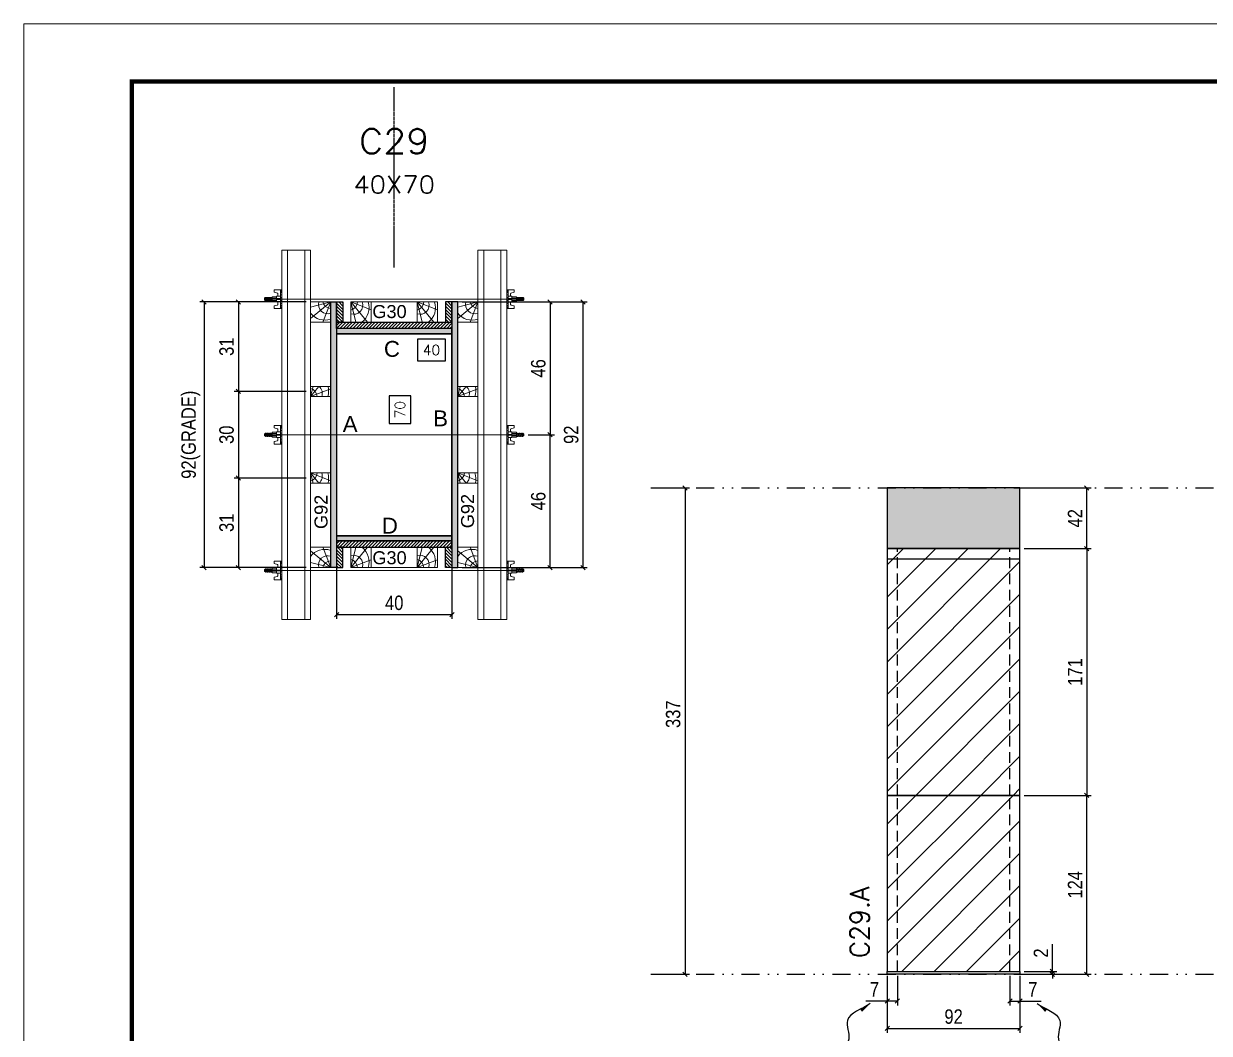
# Model space of a CAD drawing. Extents: x 2949 to 9230, y 1140 to 12527.
# Drawn here: x 7704 to 8526, y 2639 to 3338 of the extents above; entities that cross this region are included whole.
import ezdxf
from ezdxf.enums import TextEntityAlignment as Align

# ---------------------------------------------------------------- set-up
doc = ezdxf.new("R2010")
doc.units = 0
for name, pattern in [('DASHED', [0.75, 0.5, -0.25]), ('DIVIDE2', [0.625, 0.25, -0.125, 0, -0.125, 0, -0.125]), ('HIDDEN', [0.375, 0.25, -0.125])]:
    doc.linetypes.add(name, pattern=pattern)
for name, color, linetype in [('CHAPA', 1, 'Continuous'), ('COTA', 241, 'Continuous'), ('cotas', 4, 'Continuous'), ('MEIO_PONT', 93, 'Continuous'), ('Nível', 160, 'Continuous'), ('Painéis', 200, 'Continuous'), ('SARR_2.2x7', 40, 'Continuous'), ('SARRAFO', 251, 'Continuous'), ('Sarrafo de Pressão', 42, 'HIDDEN'), ('Texto de Titulo', 7, 'Continuous'), ('Texto Qtd Sarr', 242, 'Continuous'), ('TEXTO_GERAL', 7, 'Continuous')]:
    doc.layers.add(name, color=color, linetype=linetype)
for name, color, linetype, lineweight in [('Folhas', 255, 'Continuous', 9), ('Hachura', 251, 'Continuous', 9), ('Madeira', 126, 'Continuous', 18), ('Perfil Metálico', 224, 'Continuous', 18), ('SARRAFO DE PRESSAO', 251, 'DASHED', 9), ('Texto Seção', 7, 'Continuous', 15)]:
    doc.layers.add(name, color=color, linetype=linetype, lineweight=lineweight)
doc.styles.add('ARIAL', font='arial.ttf')
doc.styles.add('COTA TECNICA', font='techl___.ttf', dxfattribs={"height": 10})
doc.styles.add('COTA TECNICA 2X', font='techl___.ttf', dxfattribs={"height": 10})
doc.styles.add('COTA TECNICA-50', font='techl___.ttf', dxfattribs={"height": 10})
doc.styles.add('REGUA-120', font='ROMANS.shx', dxfattribs={"height": 15})
doc.styles.add('ROMANS', font='romans.shx')
doc.styles.add('SANSSERIF', font='sas_____.pfb')
doc.styles.get("Standard").update_dxf_attribs({"font": 'arial.ttf'})
doc.dimstyles.new('COTA PAINEL-50', dxfattribs={"dimtxt": 10, "dimasz": 3, "dimexe": 3, "dimexo": 3, "dimgap": 3, "dimtad": 1, "dimdec": 1, "dimzin": 12, "dimdsep": 46, "dimtxsty": 'COTA TECNICA-50', "dimblk1": 'OBLIQUE', "dimblk2": 'OBLIQUE', "dimsah": 1, "dimcen": 0.9, "dimclrd": 4, "dimclre": 4, "dimclrt": 240, "dimadec": 1, "dimazin": 3, "dimtfac": 1, "dimtdec": 1, "dimtmove": 0, "dimatfit": 3, "dimfxl": 1, "dimtolj": 1, "dimtzin": 12, "dimarcsym": 0})
doc.dimstyles.new('PAINEL', dxfattribs={"dimtxt": 10, "dimasz": 3, "dimexe": 3, "dimexo": 3, "dimgap": 3, "dimtad": 1, "dimdec": 1, "dimzin": 12, "dimdsep": 46, "dimtxsty": 'COTA TECNICA', "dimblk1": 'OBLIQUE', "dimblk2": 'OBLIQUE', "dimsah": 1, "dimcen": 0.9, "dimclrd": 4, "dimclre": 4, "dimclrt": 240, "dimadec": 1, "dimazin": 3, "dimtfac": 1, "dimtdec": 1, "dimtmove": 0, "dimatfit": 3, "dimfxl": 1, "dimtolj": 1, "dimtzin": 12, "dimarcsym": 0})
doc.dimstyles.new('SECAO PILAR', dxfattribs={"dimtxt": 10, "dimasz": 3, "dimexe": 3, "dimexo": 3, "dimgap": 3, "dimtad": 1, "dimdec": 1, "dimlfac": 0.5, "dimzin": 12, "dimdsep": 46, "dimtxsty": 'COTA TECNICA 2X', "dimblk1": 'OBLIQUE', "dimblk2": 'OBLIQUE', "dimsah": 1, "dimcen": 0.9, "dimclrd": 256, "dimclre": 256, "dimclrt": 256, "dimadec": 1, "dimazin": 3, "dimtfac": 1, "dimtdec": 1, "dimtmove": 0, "dimatfit": 3, "dimfxl": 1, "dimtolj": 1, "dimtzin": 12, "dimarcsym": 0})
doc.dimstyles.new('SECÇÃO 2', dxfattribs={"dimtxt": 7, "dimasz": 6, "dimexe": 0.18, "dimexo": 2, "dimgap": -4, "dimtad": 3, "dimdec": 1, "dimlfac": 0.5, "dimzin": 12, "dimdsep": 46, "dimtxsty": 'ROMANS', "dimblk": 'ARCHTICK', "dimcen": 0.09, "dimse1": 1, "dimse2": 1, "dimsd1": 1, "dimsd2": 1, "dimclrd": 180, "dimclre": 5, "dimclrt": 1, "dimadec": 0, "dimazin": 3, "dimtfac": 1, "dimtdec": 1, "dimtofl": 0, "dimtmove": 0, "dimatfit": 3, "dimldrblk": 'ARCHTICK', "dimfxl": 1, "dimtolj": 1, "dimtzin": 0, "dimarcsym": 0})
doc.dimstyles.get("Standard").update_dxf_attribs({"dimtxt": 0.18, "dimasz": 0.18, "dimexe": 0.18, "dimexo": 0.0625, "dimgap": 0.09, "dimtad": 0, "dimtih": 1, "dimtoh": 1, "dimdec": 4, "dimzin": 0, "dimdsep": 46, "dimtxsty": 'Standard', "dimcen": 0.09, "dimadec": 0, "dimazin": 0, "dimtfac": 1, "dimtdec": 4, "dimtofl": 0, "dimtmove": 0, "dimatfit": 3, "dimfxl": 1, "dimtolj": 1, "dimtzin": 0, "dimarcsym": 0})
pattern_1 = [(45, (-121316.967, -21564.895), (-11.2253202, 11.2253202), [])]

# ---------------------------------------------------------------- blocks, each defined once
blk = doc.blocks.new('9999999999')
at = {"layer": 'Folhas'}
blk.add_lwpolyline([(98138.98, 34190.21), (99623.98, 34190.21), (99623.98, 35240.21), (98138.98, 35240.21)], close=True, dxfattribs=at)
at = {"layer": 'Folhas', "color": 30, "const_width": 3}
blk.add_lwpolyline([(98213.98, 34230.21), (99583.98, 34230.21), (99583.98, 35200.21), (98213.98, 35200.21)], close=True, dxfattribs=at)
blk = doc.blocks.new('_Oblique')
at = {"color": 0, "linetype": 'ByBlock', "lineweight": -2}
blk.add_line((-0.5, -0.5), (0.5, 0.5), dxfattribs=at)
blk = doc.blocks.new('*D1964')
at = {"layer": 'cotas', "color": 4, "linetype": 'ByBlock', "lineweight": -2, "transparency": 16777216}
for p, q in [((8141.69, 3016.42), (8165.41, 3016.42)), ((8162.41, 3016.42), (8162.41, 2679.42)), ((8141.69, 2679.42), (8165.41, 2679.42))]:
    blk.add_line(p, q, dxfattribs=at)
at = {"layer": 'Defpoints', "color": 0, "linetype": 'ByBlock', "transparency": 16777216}
for p in [(8138.69, 3016.42), (8138.69, 2679.42), (8162.41, 2679.42)]:
    blk.add_point(p, dxfattribs=at)
at = {"layer": 'cotas', "color": 4, "linetype": 'ByBlock', "lineweight": -2, "transparency": 16777216, "xscale": 3, "yscale": 3, "zscale": 3}
for p, rotation in [((8162.41, 3016.42), 90), ((8162.41, 2679.42), 270)]:
    blk.add_blockref('_Oblique', p, dxfattribs=dict(at, rotation=rotation))
at = {"layer": 'cotas', "color": 240, "linetype": 'ByBlock', "transparency": 16777216, "insert": (8154.19, 2859.64), "char_height": 10, "attachment_point": 5, "rotation": 90, "style": 'COTA TECNICA'}
blk.add_mtext('\\A1;337', dxfattribs=at)
blk = doc.blocks.new('*D1286')
at = {"layer": 'COTA', "color": 180, "lineweight": -2, "transparency": 16777216}
for p, q in [((7972.34, 3080.35), (7957.34, 3080.35)), ((7957.34, 3080.35), (7957.34, 3061.01)), ((7972.34, 3061.01), (7972.34, 3080.35)), ((7957.34, 3061.01), (7972.34, 3061.01))]:
    blk.add_line(p, q, dxfattribs=at)
at = {"layer": 'Defpoints', "color": 0, "transparency": 16777216}
for p in [(7920.83, 3123.31), (7920.83, 2983.31), (7976.34, 2983.31)]:
    blk.add_point(p, dxfattribs=at)
at = {"layer": 'COTA', "color": 1, "transparency": 16777216, "insert": (7964.84, 3070.68), "char_height": 7, "attachment_point": 5, "rotation": 90, "style": 'ROMANS'}
blk.add_mtext('\\A1;70', dxfattribs=at)
blk = doc.blocks.new('_ArchTick')
at = {"color": 0, "linetype": 'ByBlock', "const_width": 0.15}
blk.add_lwpolyline([(-0.5, -0.5), (0.5, 0.5)], dxfattribs=at)
blk = doc.blocks.new('*D1301')
at = {"layer": 'COTA', "lineweight": -2, "transparency": 16777216}
for p, q in [((8007.83, 3145.31), (8094.6, 3145.31)), ((8091.6, 3145.31), (8091.6, 2961.31)), ((8007.83, 2961.31), (8094.6, 2961.31))]:
    blk.add_line(p, q, dxfattribs=at)
at = {"layer": 'Defpoints', "color": 0, "transparency": 16777216}
for p in [(8004.83, 3145.31), (8004.83, 2961.31), (8091.6, 2961.31)]:
    blk.add_point(p, dxfattribs=at)
at = {"layer": 'COTA', "lineweight": -2, "transparency": 16777216, "xscale": 3, "yscale": 3, "zscale": 3}
for p, rotation in [((8091.6, 3145.31), 90), ((8091.6, 2961.31), 270)]:
    blk.add_blockref('_Oblique', p, dxfattribs=dict(at, rotation=rotation))
at = {"layer": 'COTA', "transparency": 16777216, "insert": (8083.52, 3053.31), "char_height": 10, "attachment_point": 5, "rotation": 90, "style": 'COTA TECNICA 2X'}
blk.add_mtext('\\A1;92', dxfattribs=at)
blk = doc.blocks.new('*D1302')
at = {"layer": 'COTA', "lineweight": -2, "transparency": 16777216}
for p, q in [((8041.83, 3145.31), (8071.83, 3145.31)), ((8068.83, 3145.31), (8068.83, 3053.31)), ((8053.63, 3053.31), (8071.83, 3053.31))]:
    blk.add_line(p, q, dxfattribs=at)
at = {"layer": 'Defpoints', "color": 0, "transparency": 16777216}
for p in [(8038.83, 3145.31), (8050.63, 3053.31), (8068.83, 3053.31)]:
    blk.add_point(p, dxfattribs=at)
at = {"layer": 'COTA', "lineweight": -2, "transparency": 16777216, "xscale": 3, "yscale": 3, "zscale": 3}
for p, rotation in [((8068.83, 3145.31), 90), ((8068.83, 3053.31), 270)]:
    blk.add_blockref('_Oblique', p, dxfattribs=dict(at, rotation=rotation))
at = {"layer": 'COTA', "transparency": 16777216, "insert": (8060.73, 3099.31), "char_height": 10, "attachment_point": 5, "rotation": 90, "style": 'COTA TECNICA 2X'}
blk.add_mtext('\\A1;46', dxfattribs=at)
blk = doc.blocks.new('*D1303')
at = {"layer": 'COTA', "lineweight": -2, "transparency": 16777216}
for p, q in [((8053.63, 3053.31), (8071.83, 3053.31)), ((8068.83, 2961.31), (8068.83, 3053.31)), ((8041.83, 2961.31), (8071.83, 2961.31))]:
    blk.add_line(p, q, dxfattribs=at)
at = {"layer": 'Defpoints', "color": 0, "transparency": 16777216}
for p in [(8050.63, 3053.31), (8068.83, 3053.31), (8038.83, 2961.31)]:
    blk.add_point(p, dxfattribs=at)
at = {"layer": 'COTA', "lineweight": -2, "transparency": 16777216, "xscale": 3, "yscale": 3, "zscale": 3}
for p, rotation in [((8068.83, 3053.31), 90), ((8068.83, 2961.31), 270)]:
    blk.add_blockref('_Oblique', p, dxfattribs=dict(at, rotation=rotation))
at = {"layer": 'COTA', "transparency": 16777216, "insert": (8060.73, 3007.31), "char_height": 10, "attachment_point": 5, "rotation": 90, "style": 'COTA TECNICA 2X'}
blk.add_mtext('\\A1;46', dxfattribs=at)
blk = doc.blocks.new('*D1304')
at = {"layer": 'COTA', "color": 180, "lineweight": -2, "transparency": 16777216}
for p, q in [((7996.33, 3119.52), (7977, 3119.52)), ((7977, 3119.52), (7977, 3104.52)), ((7996.33, 3104.52), (7996.33, 3119.52)), ((7977, 3104.52), (7996.33, 3104.52))]:
    blk.add_line(p, q, dxfattribs=at)
at = {"layer": 'Defpoints', "color": 0, "transparency": 16777216}
for p in [(7920.83, 3123.31), (8000.83, 3123.31), (8000.83, 3100.52)]:
    blk.add_point(p, dxfattribs=at)
at = {"layer": 'COTA', "color": 1, "transparency": 16777216, "insert": (7986.66, 3112.02), "char_height": 7, "attachment_point": 5, "style": 'ROMANS'}
blk.add_mtext('\\A1;40', dxfattribs=at)
blk = doc.blocks.new('titulo1')
at = {"layer": 'Defpoints', "color": 252, "linetype": 'HIDDEN', "ltscale": 2}
blk.add_line((0, 0), (0, 125), dxfattribs=at)
at = {"layer": 'Defpoints', "style": 'ROMANS', "oblique": 15}
blk.add_attdef('FOLHA', text='', height=10, dxfattribs=at).set_placement((0, 15.58), align=Align.MIDDLE_CENTER)
at = {"layer": 'Texto Qtd Sarr', "color": 3, "style": 'ROMANS', "oblique": 15}
for tag, height, p in [('TITULO', 17, (0, 71.45)), ('SEÇÃO', 12, (0, 41.55))]:
    blk.add_attdef(tag, text='', height=height, dxfattribs=at).set_placement(p, align=Align.MIDDLE_CENTER)
blk = doc.blocks.new('PONTALETE')
at = {"layer": 'Madeira'}
for q in [(2.71, 7), (7, 5.76), (7, 1.74)]:
    blk.add_line((0, 0), q, dxfattribs=at)
blk.add_lwpolyline([(0, 0), (7, 0), (7, 7), (0, 7)], close=True, dxfattribs=at)
for centre, radius, start, end in [((2.04, 0.06), 6.23, 37.2818, 109.0913), ((1.09, 0.9), 3.19, 343.603, 109.9847), ((-0.21, -0.78), 3.09, 14.6322, 86.0383)]:
    blk.add_arc(centre, radius, start, end, dxfattribs=at)
blk = doc.blocks.new('*D1305')
at = {"layer": 'COTA', "lineweight": -2, "transparency": 16777216}
for p, q in [((7899.83, 3145.31), (7826.05, 3145.31)), ((7829.05, 3145.31), (7829.05, 2961.31)), ((7899.83, 2961.31), (7826.05, 2961.31))]:
    blk.add_line(p, q, dxfattribs=at)
at = {"layer": 'Defpoints', "color": 0, "transparency": 16777216}
for p in [(7902.83, 3145.31), (7829.05, 2961.31), (7902.83, 2961.31)]:
    blk.add_point(p, dxfattribs=at)
at = {"layer": 'COTA', "lineweight": -2, "transparency": 16777216, "xscale": 3, "yscale": 3, "zscale": 3}
for p, rotation in [((7829.05, 3145.31), 90), ((7829.05, 2961.31), 270)]:
    blk.add_blockref('_Oblique', p, dxfattribs=dict(at, rotation=rotation))
at = {"layer": 'COTA', "transparency": 16777216, "insert": (7819.83, 3053.31), "char_height": 10, "attachment_point": 5, "rotation": 90, "style": 'COTA TECNICA 2X'}
blk.add_mtext('\\A1;92(GRADE)', dxfattribs=at)
blk = doc.blocks.new('MEIO PONTALETE')
at = {"layer": 'Madeira'}
for q in [(2.71, 7), (3.5, 2.88), (3.5, 0.87)]:
    blk.add_line((0, 0), q, dxfattribs=at)
blk.add_lwpolyline([(0, 0), (3.5, 0), (3.5, 7), (0, 7)], close=True, dxfattribs=at)
for centre, radius, start, end in [((2.04, 0.06), 6.23, 76.4499, 109.0913), ((1.09, 0.9), 3.19, 40.9063, 109.9847), ((-0.21, -0.78), 3.09, 14.6322, 86.0383)]:
    blk.add_arc(centre, radius, start, end, dxfattribs=at)
blk = doc.blocks.new('*D1306')
at = {"layer": 'COTA', "lineweight": -2, "transparency": 16777216}
for p, q in [((7899.83, 3023.31), (7849.89, 3023.31)), ((7852.89, 3023.31), (7852.89, 2961.31)), ((7899.83, 2961.31), (7849.89, 2961.31))]:
    blk.add_line(p, q, dxfattribs=at)
at = {"layer": 'Defpoints', "color": 0, "transparency": 16777216}
for p in [(7902.83, 3023.31), (7852.89, 2961.31), (7902.83, 2961.31)]:
    blk.add_point(p, dxfattribs=at)
at = {"layer": 'COTA', "lineweight": -2, "transparency": 16777216, "xscale": 3, "yscale": 3, "zscale": 3}
for p, rotation in [((7852.89, 3023.31), 90), ((7852.89, 2961.31), 270)]:
    blk.add_blockref('_Oblique', p, dxfattribs=dict(at, rotation=rotation))
at = {"layer": 'COTA', "transparency": 16777216, "insert": (7844.67, 2992.31), "char_height": 10, "attachment_point": 5, "rotation": 90, "style": 'COTA TECNICA 2X'}
blk.add_mtext('\\A1;31', dxfattribs=at)
blk = doc.blocks.new('C')
at = {"layer": 'Hachura', "color": 0}
for p, q in [((0, 3.22), (0, -3.22)), ((0.45, 3.22), (0, 3.22)), ((0.46, 3.16), (0, 3.16)), ((0.46, 3.05), (0, 3.05)), ((0.46, 2.88), (0, 2.88)), ((0, 2.75), (0, -1.16)), ((0.46, 2.65), (0, 2.65)), ((0.46, 2.23), (0, 2.23)), ((0.46, 1.51), (0, 1.51)), ((0.39, 0.49), (0.17, 0.49)), ((0.45, -3.23), (0.45, 3.22)), ((0.45, 3.22), (2.58, 3.22)), ((1.74, 0.97), (0.45, 0.97)), ((1.45, 0.1), (0.45, 0.1)), ((1.35, 1.94), (1.35, 0.96)), ((2.58, 2.39), (1.47, 2.09)), ((1.74, -0.97), (1.74, 0.97)), ((1.74, 0.97), (1.74, 0.84)), ((1.74, 0.97), (1.74, 0.84)), ((1.74, 0.84), (3.35, 0.84)), ((3.35, 0.45), (1.74, 0.45)), ((2.58, 3.22), (2.58, 2.39)), ((3.32, 0.84), (3.32, -0.84)), ((3.35, 0.84), (3.35, -0.84)), ((3.68, 0.45), (3.35, 0.45)), ((3.84, -0.52), (3.35, 0.45)), ((3.35, 0.06), (3.67, -0.57)), ((3.68, 0.45), (4.16, -0.52)), ((3.72, 0.5), (4.25, -0.57)), ((4.37, -0.55), (3.83, 0.53)), ((4.15, 0.45), (3.93, 0.45)), ((4.42, -0.52), (3.93, 0.45)), ((4.15, 0.45), (4.26, 0.45)), ((4.26, 0.45), (4.74, -0.52)), ((4.3, 0.5), (4.83, -0.57)), ((4.95, -0.55), (4.41, 0.53)), ((4.51, 0.45), (4.84, 0.45)), ((5, -0.52), (4.51, 0.45)), ((4.84, 0.45), (5.32, -0.52)), ((4.88, 0.5), (5.41, -0.57)), ((5.53, -0.55), (4.99, 0.53)), ((5.58, -0.52), (5.09, 0.45)), ((5.42, 0.45), (5.09, 0.45)), ((5.58, -0.52), (5.09, 0.45)), ((5.42, 0.45), (5.74, -0.19)), ((5.46, 0.5), (5.74, -0.07)), ((5.74, 0.19), (5.57, 0.53)), ((5.74, 0.32), (5.68, 0.45)), ((5.68, 0.45), (5.74, 0.45)), ((5.74, 0.45), (5.9, 0.29)), ((5.74, 0.45), (5.74, -0.52)), ((5.9, -0.36), (5.9, 0.29)), ((0.45, 0), (0, 0)), ((0.46, -1.52), (0, -1.52)), ((0.46, -2.23), (0, -2.23)), ((0.46, -2.65), (0, -2.65)), ((0.46, -2.88), (0, -2.88)), ((0.46, -3.05), (0, -3.05)), ((0.46, -3.16), (0, -3.16)), ((0, -3.22), (2.57, -3.22)), ((0.08, -0.48), (0.29, -0.48)), ((0.29, -0.48), (0.4, -0.48)), ((0.45, 0), (0.45, -0.97)), ((0.45, -0.16), (1.45, -0.16)), ((0.45, -0.65), (0.45, -0.32)), ((0.45, -3.23), (0.45, -0.65)), ((0.45, -0.97), (1.74, -0.97)), ((1.35, -1.94), (1.35, -0.97)), ((2.58, -2.39), (1.47, -2.1)), ((3.35, -0.32), (1.74, -0.32)), ((3.35, -0.84), (1.74, -0.84)), ((2.58, -3.23), (2.58, -2.39)), ((3.35, -0.07), (3.58, -0.52)), ((3.35, -0.52), (3.58, -0.52)), ((3.84, -0.52), (4.16, -0.52)), ((4.42, -0.52), (4.74, -0.52)), ((4.63, -0.52), (4.74, -0.52)), ((5, -0.52), (5.32, -0.52)), ((5.58, -0.52), (5.74, -0.52)), ((5.74, -0.52), (5.9, -0.36)), ((5.74, -0.52), (5.74, -0.52))]:
    blk.add_line(p, q, dxfattribs=at)
for centre, radius, start, end in [((1.52, 1.94), 0.161, 104.7436, 180), ((1.44, -0.03), 0.129, 272.695, 87.305), ((3.81, 0.39), 0.143, 25.5688, 154.4312), ((4.39, 0.39), 0.143, 25.5688, 154.4312), ((4.97, 0.39), 0.143, 25.5688, 154.4312), ((5.55, 0.39), 0.143, 25.5688, 154.4312), ((0.17, -0.37), 0.174, 221.744, 317.8592), ((1.52, -1.94), 0.161, 180, 255.2564), ((3.71, -0.4), 0.174, 222.1408, 318.256), ((4.29, -0.4), 0.174, 222.1408, 318.256), ((4.87, -0.4), 0.174, 222.1408, 318.256), ((5.45, -0.4), 0.174, 222.1408, 318.256), ((5.61, -0.4), 0.174, 317.8592, 318.256)]:
    blk.add_arc(centre, radius, start, end, dxfattribs=at)
blk = doc.blocks.new('*D1307')
at = {"layer": 'COTA', "lineweight": -2, "transparency": 16777216}
for p, q in [((7899.83, 3145.31), (7849.89, 3145.31)), ((7852.89, 3145.31), (7852.89, 3083.31)), ((7899.83, 3083.31), (7849.89, 3083.31))]:
    blk.add_line(p, q, dxfattribs=at)
at = {"layer": 'Defpoints', "color": 0, "transparency": 16777216}
for p in [(7902.83, 3145.31), (7852.89, 3083.31), (7902.83, 3083.31)]:
    blk.add_point(p, dxfattribs=at)
at = {"layer": 'COTA', "lineweight": -2, "transparency": 16777216, "xscale": 3, "yscale": 3, "zscale": 3}
for p, rotation in [((7852.89, 3145.31), 90), ((7852.89, 3083.31), 270)]:
    blk.add_blockref('_Oblique', p, dxfattribs=dict(at, rotation=rotation))
at = {"layer": 'COTA', "transparency": 16777216, "insert": (7844.67, 3114.31), "char_height": 10, "attachment_point": 5, "rotation": 90, "style": 'COTA TECNICA 2X'}
blk.add_mtext('\\A1;31', dxfattribs=at)
blk = doc.blocks.new('*D1308')
at = {"layer": 'COTA', "lineweight": -2, "transparency": 16777216}
for p, q in [((7899.83, 3083.31), (7849.89, 3083.31)), ((7852.89, 3083.31), (7852.89, 3023.31)), ((7899.83, 3023.31), (7849.89, 3023.31))]:
    blk.add_line(p, q, dxfattribs=at)
at = {"layer": 'Defpoints', "color": 0, "transparency": 16777216}
for p in [(7902.83, 3083.31), (7852.89, 3023.31), (7902.83, 3023.31)]:
    blk.add_point(p, dxfattribs=at)
at = {"layer": 'COTA', "lineweight": -2, "transparency": 16777216, "xscale": 3, "yscale": 3, "zscale": 3}
for p, rotation in [((7852.89, 3083.31), 90), ((7852.89, 3023.31), 270)]:
    blk.add_blockref('_Oblique', p, dxfattribs=dict(at, rotation=rotation))
at = {"layer": 'COTA', "transparency": 16777216, "insert": (7844.67, 3053.31), "char_height": 10, "attachment_point": 5, "rotation": 90, "style": 'COTA TECNICA 2X'}
blk.add_mtext('\\A1;30', dxfattribs=at)
blk = doc.blocks.new('*D1968')
at = {"layer": 'COTA', "lineweight": -2, "transparency": 16777216}
for p, q in [((7920.83, 2976.71), (7920.83, 2925.67)), ((8000.83, 2976.71), (8000.83, 2925.67)), ((7920.83, 2928.67), (8000.83, 2928.67))]:
    blk.add_line(p, q, dxfattribs=at)
at = {"layer": 'Defpoints', "color": 0, "transparency": 16777216}
for p in [(7920.83, 2979.71), (8000.83, 2979.71), (8000.83, 2928.67)]:
    blk.add_point(p, dxfattribs=at)
at = {"layer": 'COTA', "lineweight": -2, "transparency": 16777216, "xscale": 3, "yscale": 3, "zscale": 3, "rotation": 180}
blk.add_blockref('_Oblique', (7920.83, 2928.67), dxfattribs=at)
at = {"layer": 'COTA', "lineweight": -2, "transparency": 16777216, "xscale": 3, "yscale": 3, "zscale": 3}
blk.add_blockref('_Oblique', (8000.83, 2928.67), dxfattribs=at)
at = {"layer": 'COTA', "transparency": 16777216, "insert": (7960.83, 2936.78), "char_height": 10, "attachment_point": 5, "style": 'COTA TECNICA 2X'}
blk.add_mtext('\\A1;40', dxfattribs=at)
blk = doc.blocks.new('*D1554')
at = {"layer": 'COTA', "color": 4, "lineweight": -2, "transparency": 16777216}
for p, q in [((8302.54, 2678.42), (8302.54, 2638.96)), ((8394.54, 2678.42), (8394.54, 2638.96)), ((8302.54, 2641.96), (8394.54, 2641.96))]:
    blk.add_line(p, q, dxfattribs=at)
at = {"layer": 'Defpoints', "color": 0, "transparency": 16777216}
for p in [(8302.54, 2681.42), (8394.54, 2681.42), (8394.54, 2641.96)]:
    blk.add_point(p, dxfattribs=at)
at = {"layer": 'COTA', "color": 4, "lineweight": -2, "transparency": 16777216, "xscale": 3, "yscale": 3, "zscale": 3, "rotation": 180}
blk.add_blockref('_Oblique', (8302.54, 2641.96), dxfattribs=at)
at = {"layer": 'COTA', "color": 4, "lineweight": -2, "transparency": 16777216, "xscale": 3, "yscale": 3, "zscale": 3}
blk.add_blockref('_Oblique', (8394.54, 2641.96), dxfattribs=at)
at = {"layer": 'COTA', "color": 240, "transparency": 16777216, "insert": (8348.54, 2650.05), "char_height": 10, "attachment_point": 5, "style": 'COTA TECNICA'}
blk.add_mtext('\\A1;92', dxfattribs=at)
blk = doc.blocks.new('*D1555')
at = {"layer": 'COTA', "color": 4, "lineweight": -2, "transparency": 16777216}
for p, q in [((8397.54, 3016.42), (8443.78, 3016.42)), ((8440.78, 2974.42), (8440.78, 3016.42)), ((8397.54, 2974.42), (8443.78, 2974.42))]:
    blk.add_line(p, q, dxfattribs=at)
at = {"layer": 'Defpoints', "color": 0, "transparency": 16777216}
for p in [(8394.54, 3016.42), (8440.78, 3016.42), (8394.54, 2974.42)]:
    blk.add_point(p, dxfattribs=at)
at = {"layer": 'COTA', "color": 4, "lineweight": -2, "transparency": 16777216, "xscale": 3, "yscale": 3, "zscale": 3}
for p, rotation in [((8440.78, 3016.42), 90), ((8440.78, 2974.42), 270)]:
    blk.add_blockref('_Oblique', p, dxfattribs=dict(at, rotation=rotation))
at = {"layer": 'COTA', "color": 240, "transparency": 16777216, "insert": (8432.71, 2995.42), "char_height": 10, "attachment_point": 5, "rotation": 90, "style": 'COTA TECNICA'}
blk.add_mtext('\\A1;42', dxfattribs=at)
blk = doc.blocks.new('*D1556')
at = {"layer": 'COTA', "color": 4, "lineweight": -2, "transparency": 16777216}
for p, q in [((8302.54, 2676.42), (8302.54, 2657.91)), ((8309.54, 2678.42), (8309.54, 2657.91)), ((8302.54, 2660.91), (8287.81, 2660.91)), ((8309.54, 2660.91), (8302.54, 2660.91))]:
    blk.add_line(p, q, dxfattribs=at)
at = {"layer": 'Defpoints', "color": 0, "transparency": 16777216}
for p in [(8302.54, 2679.42), (8309.54, 2681.42), (8302.54, 2660.91)]:
    blk.add_point(p, dxfattribs=at)
at = {"layer": 'COTA', "color": 4, "lineweight": -2, "transparency": 16777216, "xscale": 3, "yscale": 3, "zscale": 3, "rotation": 180}
blk.add_blockref('_Oblique', (8302.54, 2660.91), dxfattribs=at)
at = {"layer": 'COTA', "color": 4, "lineweight": -2, "transparency": 16777216, "xscale": 3, "yscale": 3, "zscale": 3}
blk.add_blockref('_Oblique', (8309.54, 2660.91), dxfattribs=at)
at = {"layer": 'COTA', "color": 240, "transparency": 16777216, "insert": (8293.68, 2668.98), "char_height": 10, "attachment_point": 5, "style": 'COTA TECNICA-50'}
blk.add_mtext('\\A1;7', dxfattribs=at)
blk = doc.blocks.new('*D1557')
at = {"layer": 'COTA', "color": 4, "lineweight": -2, "transparency": 16777216}
for p, q in [((8387.54, 2678.42), (8387.54, 2657.91)), ((8394.54, 2676.42), (8394.54, 2657.91)), ((8387.54, 2660.91), (8394.54, 2660.91)), ((8394.54, 2660.91), (8409.27, 2660.91))]:
    blk.add_line(p, q, dxfattribs=at)
at = {"layer": 'Defpoints', "color": 0, "transparency": 16777216}
for p in [(8387.54, 2681.42), (8394.54, 2679.42), (8394.54, 2660.91)]:
    blk.add_point(p, dxfattribs=at)
at = {"layer": 'COTA', "color": 4, "lineweight": -2, "transparency": 16777216, "xscale": 3, "yscale": 3, "zscale": 3, "rotation": 180}
blk.add_blockref('_Oblique', (8387.54, 2660.91), dxfattribs=at)
at = {"layer": 'COTA', "color": 4, "lineweight": -2, "transparency": 16777216, "xscale": 3, "yscale": 3, "zscale": 3}
blk.add_blockref('_Oblique', (8394.54, 2660.91), dxfattribs=at)
at = {"layer": 'COTA', "color": 240, "transparency": 16777216, "insert": (8403.41, 2668.98), "char_height": 10, "attachment_point": 5, "style": 'COTA TECNICA-50'}
blk.add_mtext('\\A1;7', dxfattribs=at)
blk = doc.blocks.new('*D1558')
at = {"layer": 'COTA', "color": 4, "lineweight": -2, "transparency": 16777216}
for p, q in [((8397.54, 2803.42), (8443.78, 2803.42)), ((8440.78, 2679.42), (8440.78, 2803.42)), ((8397.54, 2679.42), (8443.78, 2679.42))]:
    blk.add_line(p, q, dxfattribs=at)
at = {"layer": 'Defpoints', "color": 0, "transparency": 16777216}
for p in [(8394.54, 2803.42), (8440.78, 2803.42), (8394.54, 2679.42)]:
    blk.add_point(p, dxfattribs=at)
at = {"layer": 'COTA', "color": 4, "lineweight": -2, "transparency": 16777216, "xscale": 3, "yscale": 3, "zscale": 3}
for p, rotation in [((8440.78, 2803.42), 90), ((8440.78, 2679.42), 270)]:
    blk.add_blockref('_Oblique', p, dxfattribs=dict(at, rotation=rotation))
at = {"layer": 'COTA', "color": 240, "transparency": 16777216, "insert": (8432.71, 2741.42), "char_height": 10, "attachment_point": 5, "rotation": 90, "style": 'COTA TECNICA-50'}
blk.add_mtext('\\A1;124', dxfattribs=at)
blk = doc.blocks.new('*D1559')
at = {"layer": 'COTA', "color": 4, "lineweight": -2, "transparency": 16777216}
for p, q in [((8417.07, 2681.42), (8417.07, 2700.22)), ((8397.54, 2681.42), (8420.07, 2681.42)), ((8397.54, 2679.42), (8420.07, 2679.42)), ((8417.07, 2679.42), (8417.07, 2681.42)), ((8417.07, 2679.42), (8417.07, 2676.42))]:
    blk.add_line(p, q, dxfattribs=at)
at = {"layer": 'Defpoints', "color": 0, "transparency": 16777216}
for p in [(8394.54, 2681.42), (8394.54, 2679.42), (8417.07, 2679.42)]:
    blk.add_point(p, dxfattribs=at)
at = {"layer": 'COTA', "color": 4, "lineweight": -2, "transparency": 16777216, "xscale": 3, "yscale": 3, "zscale": 3}
for p, rotation in [((8417.07, 2681.42), 270), ((8417.07, 2679.42), 90)]:
    blk.add_blockref('_Oblique', p, dxfattribs=dict(at, rotation=rotation))
at = {"layer": 'COTA', "color": 240, "transparency": 16777216, "insert": (8409.07, 2694.16), "char_height": 10, "attachment_point": 5, "rotation": 90, "style": 'COTA TECNICA-50'}
blk.add_mtext('\\A1;2', dxfattribs=at)
blk = doc.blocks.new('*D1560')
at = {"layer": 'COTA', "color": 4, "linetype": 'ByBlock', "lineweight": -2, "transparency": 16777216}
for p, q in [((8397.54, 2974.42), (8443.78, 2974.42)), ((8440.78, 2974.42), (8440.78, 2803.42)), ((8397.54, 2803.42), (8443.78, 2803.42))]:
    blk.add_line(p, q, dxfattribs=at)
at = {"layer": 'Defpoints', "color": 0, "linetype": 'ByBlock', "transparency": 16777216}
for p in [(8394.54, 2974.42), (8394.54, 2803.42), (8440.78, 2803.42)]:
    blk.add_point(p, dxfattribs=at)
at = {"layer": 'COTA', "color": 4, "linetype": 'ByBlock', "lineweight": -2, "transparency": 16777216, "xscale": 3, "yscale": 3, "zscale": 3}
for p, rotation in [((8440.78, 2974.42), 90), ((8440.78, 2803.42), 270)]:
    blk.add_blockref('_Oblique', p, dxfattribs=dict(at, rotation=rotation))
at = {"layer": 'COTA', "color": 240, "linetype": 'ByBlock', "transparency": 16777216, "insert": (8432.71, 2888.92), "char_height": 10, "attachment_point": 5, "rotation": 90, "style": 'COTA TECNICA'}
blk.add_mtext('\\A1;171', dxfattribs=at)

msp = doc.modelspace()

# ---------------------------------------------------------------- hatches: boundary and pattern name
at = {"layer": 'COTA', "linetype": 'ByBlock'}
h = msp.add_hatch(dxfattribs=at)
h.set_pattern_fill('AR-CONC', color=256, scale=0.03)
h.set_pattern_definition([(50, (-121316.9665, -21604.8954), (5.46554007, -0.47817257), [0.5715, -6.2865]), (355, (-121316.9665, -21604.8954), (-1.05730264, 5.73170536), [0.4572, -5.02921753]), (100.4514447, (-121316.511, -21604.935), (4.40823741, 5.25353256), [0.48570026, -5.34270734]), (46.1842, (-121316.9665, -21603.3714), (8.13237123, -1.26126984), [0.85725, -9.42975]), (96.6355576, (-121316.289, -21603.4765), (7.122124, 7.42278374), [0.7285507, -8.01406824]), (351.184151, (-121316.9665, -21603.371), (7.122124, 7.42278374), [0.685799, -7.54379196]), (21, (-121316.2045, -21603.7524), (4.54843174, -3.06795595), [0.5715, -6.2865]), (326, (-121316.2045, -21603.7524), (1.85406085, 5.52563898), [0.4572, -5.0292]), (71.451445, (-121315.8255, -21604.008), (6.40249258, 2.45768307), [0.48570026, -5.34269813]), (37.5, (-121316.9665, -21604.8954), (0.092658098, 2.536651166), [0, -4.96824, 0, -5.1054, 0, -5.04825]), (7.5, (-121316.9665, -21604.8954), (2.004589875, 3.005417245), [0, -2.91084, 0, -4.85394, 0, -1.92405]), (327.5, (-121318.6658, -21604.8954), (4.067717855, -0.17186232), [0, -1.905, 0, -5.9436, 0, -7.8867]), (317.5, (-121319.4278, -21604.8954), (4.44387544, 0.76279473), [0, -2.4765, 0, -3.94716, 0, -5.6007])])
h.paths.add_polyline_path([(8394.54, 3016.42), (8302.54, 3016.42), (8302.54, 2974.42), (8394.54, 2974.42)])
h.paths.add_polyline_path([(8657.51, 3016.42), (8565.51, 3016.42), (8565.51, 2974.42), (8657.51, 2974.42)])
at = {"layer": 'Hachura'}
h = msp.add_hatch(color=256, dxfattribs=at)
h.dxf.hatch_style = 1
h.paths.add_polyline_path([(7920.83, 2961.31), (7916.83, 2961.31), (7916.83, 3145.31), (7920.83, 3145.31)])
h = msp.add_hatch(color=256, dxfattribs=at)
h.dxf.hatch_style = 1
h.paths.add_polyline_path([(7920.83, 2961.31), (7916.83, 2961.31), (7916.83, 3145.31), (7920.83, 3145.31)])
h = msp.add_hatch(dxfattribs=at)
h.set_pattern_fill('ANSI31', color=256, scale=0.5, angle=90, style=0)
h.set_pattern_definition([(135, (-14970.5793, 12269.2637), (-1.12253202, -1.12253202), [])])
h.paths.add_polyline_path([(7920.83, 3131.31), (7925.23, 3131.31), (7925.23, 3145.31), (7920.83, 3145.31)])
h = msp.add_hatch(dxfattribs=at)
h.set_pattern_fill('ANSI31', color=256, scale=0.5, angle=90, style=0)
h.set_pattern_definition([(135, (-14928.5793, 12269.2637), (-1.12253202, -1.12253202), [])])
h.paths.add_polyline_path([(8000.83, 3131.31), (7996.43, 3131.31), (7996.43, 3145.31), (8000.83, 3145.31)])
h = msp.add_hatch(color=256, dxfattribs=at)
h.dxf.hatch_style = 1
h.paths.add_polyline_path([(8000.83, 2961.31), (8004.83, 2961.31), (8004.83, 3145.31), (8000.83, 3145.31)])
h = msp.add_hatch(color=256, dxfattribs=at)
h.dxf.hatch_style = 1
h.paths.add_polyline_path([(8000.83, 2961.31), (8004.83, 2961.31), (8004.83, 3145.31), (8000.83, 3145.31)])
h = msp.add_hatch(dxfattribs=at)
h.set_pattern_fill('ANSI31', color=256, scale=0.5, style=0)
h.set_pattern_definition([(45, (17094.7807, 26056.32), (-1.12253202, 1.12253202), [])])
h.paths.add_polyline_path([(8000.83, 3126.91), (8000.83, 3131.31), (7920.83, 3131.31), (7920.83, 3126.91)])
h = msp.add_hatch(color=256, dxfattribs=at)
h.dxf.hatch_style = 1
h.paths.add_polyline_path([(7920.83, 3126.91), (7920.83, 3123.31), (8000.83, 3123.31), (8000.83, 3126.91)])
h = msp.add_hatch(color=256, dxfattribs=at)
h.dxf.hatch_style = 1
h.paths.add_polyline_path([(7920.83, 3126.91), (7920.83, 3123.31), (8000.83, 3123.31), (8000.83, 3126.91)])
h = msp.add_hatch(color=256, dxfattribs=at)
h.dxf.hatch_style = 1
h.paths.add_polyline_path([(7920.83, 2983.31), (7920.83, 2979.71), (8000.83, 2979.71), (8000.83, 2983.31)])
h = msp.add_hatch(color=256, dxfattribs=at)
h.dxf.hatch_style = 1
h.paths.add_polyline_path([(7920.83, 2983.31), (7920.83, 2979.71), (8000.83, 2979.71), (8000.83, 2983.31)])
h = msp.add_hatch(dxfattribs=at)
h.set_pattern_fill('ANSI31', color=256, scale=0.5, style=0)
h.set_pattern_definition([(45, (17094.7807, 26082.32), (-1.12253202, 1.12253202), [])])
h.paths.add_polyline_path([(8000.83, 2979.71), (8000.83, 2975.31), (7920.83, 2975.31), (7920.83, 2979.71)])
h = msp.add_hatch(dxfattribs=at)
h.set_pattern_fill('ANSI31', color=256, scale=0.5, angle=90, style=0)
h.set_pattern_definition([(135, (-14970.5793, 12464.2637), (-1.12253202, -1.12253202), [])])
h.paths.add_polyline_path([(7920.83, 2975.31), (7925.23, 2975.31), (7925.23, 2961.31), (7920.83, 2961.31)])
h = msp.add_hatch(dxfattribs=at)
h.set_pattern_fill('ANSI31', color=256, scale=0.5, angle=90, style=0)
h.set_pattern_definition([(135, (-14928.5793, 12464.2637), (-1.12253202, -1.12253202), [])])
h.paths.add_polyline_path([(8000.83, 2975.31), (7996.43, 2975.31), (7996.43, 2961.31), (8000.83, 2961.31)])
at = {"layer": 'Hachura', "linetype": 'ByBlock'}
h = msp.add_hatch(dxfattribs=at)
h.set_pattern_fill('ANSI31', color=256, scale=5)
h.set_pattern_definition(pattern_1)
h.paths.add_polyline_path([(8302.54, 2803.42), (8394.54, 2803.42), (8394.54, 2974.42), (8302.54, 2974.42)])
h = msp.add_hatch(dxfattribs=at)
h.set_pattern_fill('ANSI31', color=256, scale=5)
h.set_pattern_definition(pattern_1)
h.paths.add_polyline_path([(8394.54, 2803.42), (8302.54, 2803.42), (8302.54, 2681.42), (8394.54, 2681.42)])

# ---------------------------------------------------------------- linework, layer by layer
at = {"layer": 'CHAPA'}
for points in [[(7920.83, 2961.31), (7916.83, 2961.31), (7916.83, 3145.31), (7920.83, 3145.31)], [(7920.83, 2961.31), (7916.83, 2961.31), (7916.83, 3145.31), (7920.83, 3145.31)], [(8000.83, 2961.31), (8004.83, 2961.31), (8004.83, 3145.31), (8000.83, 3145.31)], [(8000.83, 2961.31), (8004.83, 2961.31), (8004.83, 3145.31), (8000.83, 3145.31)], [(7920.83, 3126.91), (7920.83, 3123.31), (8000.83, 3123.31), (8000.83, 3126.91)], [(7920.83, 3126.91), (7920.83, 3123.31), (8000.83, 3123.31), (8000.83, 3126.91)], [(7920.83, 2983.31), (7920.83, 2979.71), (8000.83, 2979.71), (8000.83, 2983.31)], [(7920.83, 2983.31), (7920.83, 2979.71), (8000.83, 2979.71), (8000.83, 2983.31)]]:
    msp.add_lwpolyline(points, close=True, dxfattribs=at)
at = {"layer": 'COTA', "linetype": 'ByBlock'}
msp.add_lwpolyline([(8302.54, 2974.42), (8394.54, 2974.42), (8394.54, 3016.42), (8302.54, 3016.42)], close=True, dxfattribs=at)
at = {"layer": 'Hachura'}
for p, q in [((7872.03, 3147.31), (8045.83, 3147.32)), ((7872.03, 3053.31), (8045.83, 3053.3)), ((7872.03, 2959.31), (8045.83, 2959.3))]:
    msp.add_line(p, q, dxfattribs=at)
at = {"layer": 'Madeira'}
for points in [[(7916.83, 2961.31), (7902.83, 2961.31), (7902.83, 3145.31), (7916.83, 3145.31)], [(7930.83, 3145.31), (7930.83, 3131.31), (7990.83, 3131.31), (7990.83, 3145.31)], [(8004.83, 2961.31), (8018.83, 2961.31), (8018.83, 3145.31), (8004.83, 3145.31)], [(7930.83, 2961.31), (7930.83, 2975.31), (7990.83, 2975.31), (7990.83, 2961.31)]]:
    msp.add_lwpolyline(points, close=True, dxfattribs=at)
at = {"layer": 'Nível', "color": 4, "linetype": 'DIVIDE2', "ltscale": 50}
for p, q in [((8138.69, 3016.42), (9149.03, 3016.42)), ((8138.69, 2679.42), (9149.03, 2679.42))]:
    msp.add_line(p, q, dxfattribs=at)
at = {"layer": 'Painéis'}
for points in [[(8000.83, 3123.31), (7920.83, 3123.31), (7920.83, 2983.31), (8000.83, 2983.31)], [(8302.54, 2803.42), (8394.54, 2803.42), (8394.54, 2974.42), (8302.54, 2974.42)], [(8302.54, 2681.42), (8394.54, 2681.42), (8394.54, 2803.42), (8302.54, 2803.42)], [(8302.54, 2681.42), (8394.54, 2681.42), (8394.54, 2679.42), (8302.54, 2679.42)]]:
    msp.add_lwpolyline(points, close=True, dxfattribs=at)
at = {"layer": 'Perfil Metálico'}
for points in [[(7882.83, 2925.31), (7902.83, 2925.31), (7902.83, 3181.31), (7882.83, 3181.31)], [(7898.83, 3181.31), (7886.83, 3181.31), (7886.83, 2925.31), (7898.83, 2925.31)], [(8038.83, 2925.31), (8018.83, 2925.31), (8018.83, 3181.31), (8038.83, 3181.31)], [(8022.83, 3181.31), (8034.83, 3181.31), (8034.83, 2925.31), (8022.83, 2925.31)]]:
    msp.add_lwpolyline(points, close=True, dxfattribs=at)
at = {"layer": 'SARR_2.2x7'}
msp.add_line((8302.54, 2967.42), (8394.54, 2967.42), dxfattribs=at)
at = {"layer": 'SARRAFO'}
for points in [[(7925.23, 3145.31), (7925.23, 3131.31), (7920.83, 3131.31), (7920.83, 3145.31)], [(7996.43, 3145.31), (7996.43, 3131.31), (8000.83, 3131.31), (8000.83, 3145.31)], [(7920.83, 3131.31), (8000.83, 3131.31), (8000.83, 3126.91), (7920.83, 3126.91)], [(7920.83, 2975.31), (8000.83, 2975.31), (8000.83, 2979.71), (7920.83, 2979.71)], [(7925.23, 2961.31), (7925.23, 2975.31), (7920.83, 2975.31), (7920.83, 2961.31)], [(7996.43, 2961.31), (7996.43, 2975.31), (8000.83, 2975.31), (8000.83, 2961.31)]]:
    msp.add_lwpolyline(points, close=True, dxfattribs=at)
at = {"layer": 'Sarrafo de Pressão', "ltscale": 30}
for p, q in [((8309.54, 2803.42), (8309.54, 2974.42)), ((8387.54, 2803.42), (8387.54, 2974.42)), ((8309.54, 2681.42), (8309.54, 2803.42)), ((8387.54, 2681.42), (8387.54, 2803.42))]:
    msp.add_line(p, q, dxfattribs=at)

# ---------------------------------------------------------------- block references
at = {"layer": 'Hachura', "linetype": 'Continuous', "yscale": 2, "zscale": 2, "rotation": 180}
for p, xscale in [((7882.83, 3147.31), 2), ((8038.83, 3147.31), -2)]:
    msp.add_blockref('C', p, dxfattribs=dict(at, xscale=xscale))
at = {"layer": 'Hachura', "linetype": 'Continuous', "yscale": 2, "zscale": 2}
for p, xscale in [((7882.83, 3053.31), -2), ((8038.83, 3053.31), 2), ((7882.83, 2959.31), -2), ((8038.83, 2959.31), 2)]:
    msp.add_blockref('C', p, dxfattribs=dict(at, xscale=xscale))
at = {"layer": 'MEIO_PONT'}
for name, p, xscale, yscale, zscale, rotation in [('PONTALETE', (7916.83, 3145.31), 2, 2, 2, 180), ('PONTALETE', (7930.83, 3145.31), 2, 2, 2, 270), ('PONTALETE', (7976.83, 3145.31), 2, 2, 2, 270), ('PONTALETE', (8018.83, 3145.31), 2, 2, 2, 180), ('MEIO PONTALETE', (7902.83, 3079.81), -1.999999997962732, 1.999999997962732, 1.999999997962732, 270), ('MEIO PONTALETE', (8004.83, 3079.81), -1.999999997962732, 1.999999997962732, 1.999999997962732, 270), ('MEIO PONTALETE', (7902.83, 3026.81), 1.999999997962732, 1.999999997962732, 1.999999997962732, 270), ('MEIO PONTALETE', (8004.83, 3026.81), 1.999999997962732, 1.999999997962732, 1.999999997962732, 270), ('PONTALETE', (7930.83, 2961.31), -2, 2, 2, 270), ('PONTALETE', (7976.83, 2961.31), -2, 2, 2, 270)]:
    msp.add_blockref(name, p, dxfattribs=dict(at, xscale=xscale, yscale=yscale, zscale=zscale, rotation=rotation))
at = {"layer": 'MEIO_PONT', "xscale": -2, "yscale": 2, "zscale": 2}
for p in [(7916.83, 2961.31), (8018.83, 2961.31)]:
    msp.add_blockref('PONTALETE', p, dxfattribs=at)
at = {"layer": 'SARRAFO DE PRESSAO', "color": 6, "linetype": 'ByBlock'}
msp.add_blockref('9999999999', (-90434.94, -31902.07), dxfattribs=at)
at = {"layer": 'Texto Seção'}
ref = msp.add_blockref('titulo1', (7960.83, 3169.19), dxfattribs=at)
ref.add_attrib('TITULO', 'C29', dxfattribs={"layer": 'Texto de Titulo', "color": 7, "height": 17, "style": 'ROMANS', "width": 1.1}).set_placement((7960.83, 3256.69), align=Align.MIDDLE_CENTER)
ref.add_attrib('SEÇÃO', '40X70', dxfattribs={"layer": 'Texto de Titulo', "color": 7, "height": 12, "style": 'ROMANS', "width": 1.1}).set_placement((7960.83, 3226.69), align=Align.MIDDLE_CENTER)

# ---------------------------------------------------------------- texts
at = {"layer": 'Texto Seção', "insert": (8289.92, 2690.67), "char_height": 13, "width": 285.3299, "attachment_point": 7, "rotation": 90, "style": 'REGUA-120'}
msp.add_mtext('C29.A', dxfattribs=at)
at = {"layer": 'TEXTO_GERAL', "style": 'ARIAL'}
for s, p in [('C', (7959.24, 3112.81)), ('A', (7930.29, 3060.76)), ('B', (7993, 3064.67)), ('D', (7957.83, 2990.31))]:
    msp.add_text(s, height=11, dxfattribs=at).set_placement(p, align=Align.MIDDLE_CENTER)
at = {"layer": 'TEXTO_GERAL', "color": 0, "linetype": 'Continuous', "style": 'SANSSERIF'}
for p in [(7910.1, 2987.98), (8011.66, 2988.52)]:
    msp.add_text('G92', height=9, rotation=90, dxfattribs=at).set_placement(p, align=Align.MIDDLE_LEFT)
at = {"layer": 'TEXTO_GERAL', "color": 0, "linetype": 'Continuous', "char_height": 9, "width": 285.3299, "style": 'SANSSERIF'}
for insert, attachment_point in [((7945.68, 3143.17), 1), ((7945.68, 2963.45), 7)]:
    msp.add_mtext('G30', dxfattribs=dict(at, insert=insert, attachment_point=attachment_point))

# ---------------------------------------------------------------- dimensions: what is measured, and where the dimension line sits
at = {"layer": 'COTA'}
dim = msp.add_linear_dim(base=(7829.05, 2961.31), p1=(7902.83, 3145.31), p2=(7902.83, 2961.31), angle=270, text='<>(GRADE)', dimstyle='SECAO PILAR', dxfattribs=at)
dim.commit()
dim.dimension.update_dxf_attribs({"geometry": '*D1305', "text_midpoint": (7819.83, 3053.31)})
for base, p1, p2, angle, dimstyle, picture, middle in [((7852.89, 3083.31), (7902.83, 3145.31), (7902.83, 3083.31), 270, 'SECAO PILAR', '*D1307', (7844.67, 3114.31)), ((8091.6, 2961.31), (8004.83, 3145.31), (8004.83, 2961.31), 270, 'SECAO PILAR', '*D1301', (8083.52, 3053.31)), ((8068.83, 3053.31), (8038.83, 3145.31), (8050.63, 3053.31), 270, 'SECAO PILAR', '*D1302', (8060.73, 3099.31)), ((7852.89, 3023.31), (7902.83, 3083.31), (7902.83, 3023.31), 270, 'SECAO PILAR', '*D1308', (7844.67, 3053.31)), ((8068.83, 3053.31), (8038.83, 2961.31), (8050.63, 3053.31), 90, 'SECAO PILAR', '*D1303', (8060.73, 3007.31)), ((7852.89, 2961.31), (7902.83, 3023.31), (7902.83, 2961.31), 270, 'SECAO PILAR', '*D1306', (7844.67, 2992.31)), ((8440.78, 2803.42), (8394.54, 2679.42), (8394.54, 2803.42), 90, 'COTA PAINEL-50', '*D1558', (8432.71, 2741.42)), ((8302.54, 2660.91), (8309.54, 2681.42), (8302.54, 2679.42), 180, 'COTA PAINEL-50', '*D1556', (8293.68, 2668.98))]:
    dim = msp.add_linear_dim(base=base, p1=p1, p2=p2, angle=angle, dimstyle=dimstyle, dxfattribs=at)
    dim.commit()
    dim.dimension.update_dxf_attribs({"geometry": picture, "text_midpoint": middle})
for base, p1, p2, angle, dimstyle, picture, middle in [((7976.34, 2983.31), (7920.83, 3123.31), (7920.83, 2983.31), 270, 'SECÇÃO 2', '*D1286', (7976.34, 3070.68)), ((8417.07, 2679.42), (8394.54, 2681.42), (8394.54, 2679.42), 90, 'COTA PAINEL-50', '*D1559', (8417.07, 2694.16))]:
    dim = msp.add_linear_dim(base=base, p1=p1, p2=p2, angle=angle, dimstyle=dimstyle, dxfattribs=at)
    dim.commit()
    dim.dimension.update_dxf_attribs({"geometry": picture, "text_midpoint": middle, "dimtype": 160})
dim = msp.add_linear_dim(base=(8000.83, 3100.52), p1=(7920.83, 3123.31), p2=(8000.83, 3123.31), dimstyle='SECÇÃO 2', dxfattribs=at)
dim.commit()
dim.dimension.update_dxf_attribs({"geometry": '*D1304', "text_midpoint": (7986.66, 3100.52), "dimtype": 160})
dim = msp.add_linear_dim(base=(8440.78, 3016.42), p1=(8394.54, 2974.42), p2=(8394.54, 3016.42), angle=90, dimstyle='PAINEL', override={"dimarcsym": 2}, dxfattribs=at)
dim.commit()
dim.dimension.update_dxf_attribs({"geometry": '*D1555', "text_midpoint": (8440.78, 2995.42), "dimtype": 160})
for base, p1, p2, dimstyle, picture, middle in [((8000.83, 2928.67), (7920.83, 2979.71), (8000.83, 2979.71), 'SECAO PILAR', '*D1968', (7960.83, 2936.78)), ((8394.54, 2660.91), (8387.54, 2681.42), (8394.54, 2679.42), 'COTA PAINEL-50', '*D1557', (8403.41, 2668.98))]:
    dim = msp.add_linear_dim(base=base, p1=p1, p2=p2, dimstyle=dimstyle, dxfattribs=at)
    dim.commit()
    dim.dimension.update_dxf_attribs({"geometry": picture, "text_midpoint": middle})
at = {"layer": 'COTA', "linetype": 'ByBlock'}
dim = msp.add_linear_dim(base=(8440.78, 2803.42), p1=(8394.54, 2974.42), p2=(8394.54, 2803.42), angle=90, dimstyle='PAINEL', dxfattribs=at)
dim.commit()
dim.dimension.update_dxf_attribs({"geometry": '*D1560', "text_midpoint": (8432.71, 2888.92)})
at = {"layer": 'COTA'}
dim = msp.add_linear_dim(base=(8394.54, 2641.96), p1=(8302.54, 2681.42), p2=(8394.54, 2681.42), dimstyle='PAINEL', override={"dimarcsym": 2}, dxfattribs=at)
dim.commit()
dim.dimension.update_dxf_attribs({"geometry": '*D1554', "text_midpoint": (8348.54, 2650.05)})
at = {"layer": 'cotas', "linetype": 'ByBlock'}
dim = msp.add_linear_dim(base=(8162.41, 2679.42), p1=(8138.69, 3016.42), p2=(8138.69, 2679.42), angle=90, dimstyle='PAINEL', dxfattribs=at)
dim.commit()
dim.dimension.update_dxf_attribs({"geometry": '*D1964', "text_midpoint": (8162.41, 2859.64), "dimtype": 160})

# ---------------------------------------------------------------- leaders
at = {"layer": 'COTA', "path_type": 1}
for points in [[(8290.71, 2659.24), (8274.93, 2647.4), (8275.85, 2634.39), (8270.3, 2624.61)], [(8406.37, 2659.24), (8422.16, 2647.4), (8421.23, 2634.39), (8426.78, 2624.61)]]:
    msp.add_leader(points, dimstyle='Standard', override={"dimasz": 8}, dxfattribs=at)

doc.saveas('drawing.dxf')
